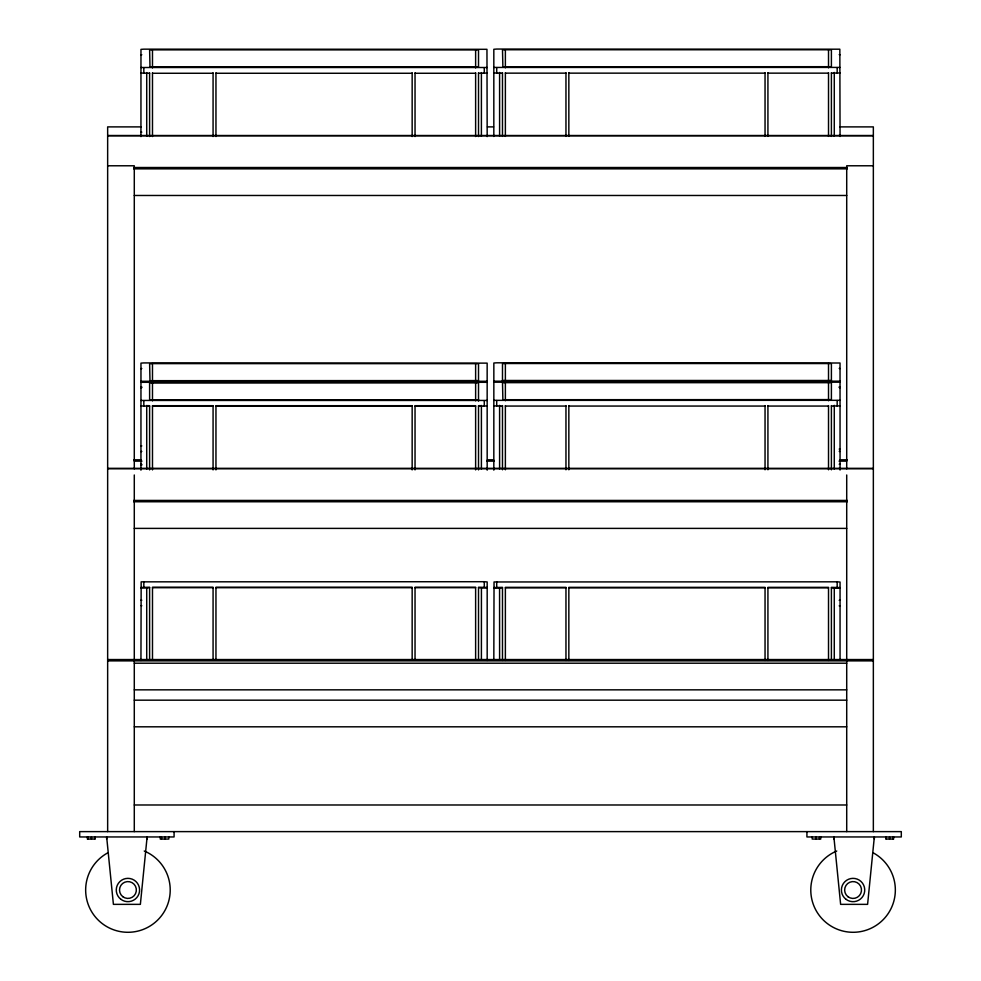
<?xml version="1.0" encoding="UTF-8"?>
<svg xmlns="http://www.w3.org/2000/svg" width="981" height="981" viewBox="0 0 981 981"><rect width="100%" height="100%" fill="white"/><g stroke="black" fill="none" stroke-linecap="round" stroke-linejoin="round"><path stroke-width="1.47" d="M481.401 659.244L481.426 587.901L478.52 587.693M834.279 659.355L834.279 588.048L840.055 588.048M140.945 54.924L141.791 54.764M140.945 132.312L141.791 132.141M140.945 368.684L141.791 368.525M140.945 382.308L487.177 382.308M140.945 387.838L141.791 387.667M140.945 446.073L141.791 445.901M140.945 451.591L141.791 451.432M140.945 465.215L141.791 465.055M487.177 67.505L140.945 67.505M487.177 73.035L478.52 73.268M140.945 587.46L149.603 587.227L149.603 660.323M487.177 381.266L140.945 381.266M478.495 399.745L151.049 399.917L149.627 399.745L149.603 383.007L477.391 382.823L478.52 383.007L478.52 401.094M493.823 382.185L840.055 382.185M487.152 400.444L140.97 400.444M487.177 405.938L478.52 406.171M840.03 67.419L493.934 67.444M840.03 72.95L831.398 73.146M493.823 587.582L502.48 587.349L502.48 660.434M831.373 380.481L502.505 380.481M840.03 381.18L493.934 381.204M840.03 386.71L839.209 386.833M840.03 400.322L493.934 400.358M840.03 405.852L831.398 406.06M840.055 464.062L839.209 464.221M840.055 600.164L839.209 600.323M840.055 605.682L839.209 605.853M493.823 588.048L502.48 587.815M480.678 405.656L478.52 405.705L478.52 469.899M152.484 49.859L149.627 50.068L149.983 66.929L478.52 66.806L478.52 50.092L477.073 49.896L152.484 49.859L152.484 67.947M505.374 49.749L502.505 49.945L502.873 66.806L831.398 66.696L831.398 49.982L829.951 49.773L505.374 49.749L505.374 67.836M152.484 363.62L149.627 363.828L149.983 380.677L478.52 380.567L478.52 363.853L477.073 363.657L152.484 363.62L152.484 381.707M831.398 381.83L831.398 363.743L830.269 363.559L505.374 363.51L502.505 363.706L502.48 381.83M505.374 382.651L502.505 382.86L502.873 399.721L831.398 399.598L831.398 382.884L829.951 382.688L505.374 382.651L505.374 400.751M487.177 660.458L487.177 581.941L484.283 581.708L141.166 581.843L140.945 660.458M840.055 660.139L840.055 582.052L837.173 581.819L494.044 581.966L493.823 660.139M831.398 587.815L834.304 588.011M493.934 72.974L502.48 73.146M505.374 73.146L565.963 73.146M568.845 73.146L765.045 73.146M767.927 73.146L828.516 73.146M140.945 73.035L149.603 73.268M152.484 73.268L213.073 73.268M215.955 73.268L412.155 73.268M415.037 73.268L475.626 73.268M141.35 126.892L107.652 126.892L107.652 831.618M487.434 126.892L493.566 126.892M839.65 126.892L873.348 126.892L873.348 831.618M107.652 135.562L873.348 135.562M107.652 135.685L873.348 135.685M107.652 165.777L134.287 165.777L134.287 468.857M873.348 165.777L846.713 165.777L846.713 468.857M133.686 167.518L847.314 167.518M133.686 168.842L847.314 168.842M134.287 195.477L846.713 195.477M493.934 405.889L502.48 406.06M505.374 406.06L565.963 406.06M568.845 406.06L765.045 406.06M767.927 406.06L828.516 406.06M140.945 405.938L149.603 406.171M152.484 406.171L213.073 406.171M215.955 406.171L412.155 406.171M415.037 406.171L475.626 406.171M133.686 459.807L141.35 459.807M487.434 459.807L493.566 459.807M839.65 459.807L847.314 459.807M134.287 461.131L141.951 461.131M486.674 461.131L494.326 461.131M839.049 461.131L846.713 461.131M107.652 468.477L873.348 468.477M107.652 468.587L873.348 468.587M133.686 500.433L847.314 500.433M133.686 501.757L847.314 501.757M134.287 528.391L846.713 528.391M487.177 587.46L478.52 587.227L478.52 660.066M840.055 587.582L831.398 587.349L831.398 660.176M152.484 587.693L213.073 587.693M215.955 587.693L412.155 587.693M415.037 587.693L475.626 587.693M505.374 587.815L565.963 587.815M568.845 587.815L765.045 587.815M767.927 587.815L828.516 587.815M140.945 587.926L146.721 587.926L146.721 659.49M481.401 587.926L487.177 587.926M107.652 659.551L873.348 659.551M107.652 660.875L873.348 660.875M134.287 663.205L846.713 663.205M134.287 689.839L846.713 689.839M134.287 700.176L846.713 700.176M134.287 726.811L846.713 726.811M134.287 804.984L846.713 804.984M149.603 587.693L146.721 587.926M147.432 405.656L149.603 405.705L149.603 469.899M839.209 54.642L840.055 54.813M839.209 135.341L840.055 135.513M839.209 368.402L840.055 368.574M839.209 387.556L840.055 387.716M839.209 449.102L840.055 449.273M141.791 386.955L140.945 386.796M839.209 451.321L840.055 451.481M839.209 468.256L840.055 468.415M141.791 464.332L140.97 464.209M141.791 600.2L141.043 600.102M141.791 605.731L141.043 605.633M499.574 588.011L499.599 659.612M893.617 836.952L893.617 839.062L885.904 839.062L885.904 836.952M893.225 836.952L893.225 839.062M889.559 836.952L889.559 839.062M886.297 836.952L886.297 839.062M874.341 839.062L874.341 836.952L867.596 904.359L840.631 904.359L833.887 836.952L833.887 839.062M846.713 474.976L846.713 831.618M840.055 136.482L839.834 49.197L496.717 49.05L493.823 49.283L493.823 136.482M840.055 470.046L840.03 363.007L496.717 362.811L493.848 363.007L493.823 470.144M837.173 67.615L837.173 73.146M837.173 400.53L837.173 406.06M837.173 581.819L837.173 587.349M834.279 72.447L834.279 136.175M834.279 405.361L834.279 469.09M831.398 72.68L831.398 136.408M831.398 405.594L831.398 469.789M828.516 49.749L828.516 67.836M828.516 72.68L828.516 136.408M828.516 363.51L828.516 381.597M828.516 382.651L828.516 400.751M828.516 405.594L828.516 469.789M828.516 660.434L828.516 587.349L767.927 587.349L767.927 660.434M820.741 836.952L820.741 839.062L812.207 839.062L812.207 836.952M819.527 836.952L819.527 839.062M815.861 836.952L815.861 839.062M806.922 831.618L806.922 836.952L901.306 836.952L901.306 831.618L79.694 831.618L79.694 836.952L174.078 836.952L174.078 831.618M767.927 72.68L767.927 136.408M767.927 405.594L767.927 469.789M765.045 72.68L765.045 136.408M765.045 405.594L765.045 469.789M765.045 660.434L765.045 587.349L568.845 587.349L568.845 660.434M568.845 72.68L568.845 136.408M568.845 405.594L568.845 469.789M565.963 72.68L565.963 136.408M565.963 405.594L565.963 469.789M565.963 660.434L565.963 587.349L505.374 587.349L505.374 660.434M505.374 72.68L505.374 136.408M505.374 363.51L505.374 381.597M505.374 405.594L505.374 469.789M502.48 72.68L502.48 136.408M502.48 405.594L502.48 469.789M499.599 72.447L499.599 136.175M499.599 405.361L499.599 469.09M496.717 67.615L496.717 73.146M496.717 400.53L496.717 406.06M496.717 581.819L496.717 587.349M487.177 136.592L486.956 49.308L143.827 49.16L140.97 49.369L140.945 136.592M487.177 470.169L487.152 363.129L143.827 362.921L140.97 363.129L140.945 470.169M484.283 67.738L484.283 73.268M484.283 400.64L484.283 406.171M484.283 581.708L484.283 587.227M481.401 72.569L481.401 136.298M481.401 405.472L481.401 469.2M478.52 72.802L478.52 136.531M475.626 49.859L475.626 67.947M475.626 72.802L475.626 136.531M475.626 363.62L475.626 381.707M475.626 382.774L475.626 400.861M475.626 469.899L475.626 405.705L415.037 405.705L415.037 469.899M475.626 660.323L475.626 587.227L415.037 587.227L415.037 660.323M415.037 72.802L415.037 136.531M412.155 72.802L412.155 136.531M412.155 469.899L412.155 405.705L215.955 405.705L215.955 469.899M412.155 660.323L412.155 587.227L215.955 587.227L215.955 660.323M215.955 72.802L215.955 136.531M213.073 72.802L213.073 136.531M213.073 469.899L213.073 405.705L152.484 405.705L152.484 469.899M213.073 660.323L213.073 587.227L152.484 587.227L152.484 660.323M168.793 836.952L168.793 839.062L160.259 839.062L160.259 836.952M165.139 836.952L165.139 839.062M161.473 836.952L161.473 839.062M152.484 72.802L152.484 136.531M152.484 382.774L152.484 400.861M149.603 72.802L149.603 136.531M147.113 839.062L147.113 836.952L140.369 904.359L113.404 904.359L106.659 836.952L106.659 839.062M146.721 72.569L146.721 136.298M146.721 405.472L146.721 469.2M143.827 67.738L143.827 73.268M143.827 400.64L143.827 406.171M143.827 581.708L143.827 587.227M134.287 474.976L134.287 831.618M95.096 836.952L95.096 839.062L87.383 839.062L87.383 836.952M94.703 836.952L94.703 839.062M91.441 836.952L91.441 839.062M87.775 836.952L87.775 839.062M144.256 851.005A42.281 42.281 0 0 1 162.208 914.77A42.281 42.281 0 0 1 96.04 917.762A42.281 42.281 0 0 1 108.143 852.648M872.857 852.648A42.281 42.281 0 0 1 884.96 917.762A42.281 42.281 0 0 1 818.792 914.77A42.281 42.281 0 0 1 836.744 851.005M122.784 896.671A8.424 8.424 0 0 0 136.285 891.14A8.424 8.424 0 0 0 124.734 882.213A8.424 8.424 0 0 0 122.784 896.671M120.798 899.234A11.662 11.662 0 0 0 139.486 891.582A11.662 11.662 0 0 0 123.508 879.221A11.662 11.662 0 0 0 120.798 899.234M847.964 896.72A8.424 8.424 0 0 0 861.428 891.079A8.424 8.424 0 0 0 849.816 882.238A8.424 8.424 0 0 0 847.964 896.72M846.002 899.295A11.662 11.662 0 0 0 864.641 891.496A11.662 11.662 0 0 0 848.565 879.258A11.662 11.662 0 0 0 846.002 899.295"/></g></svg>
